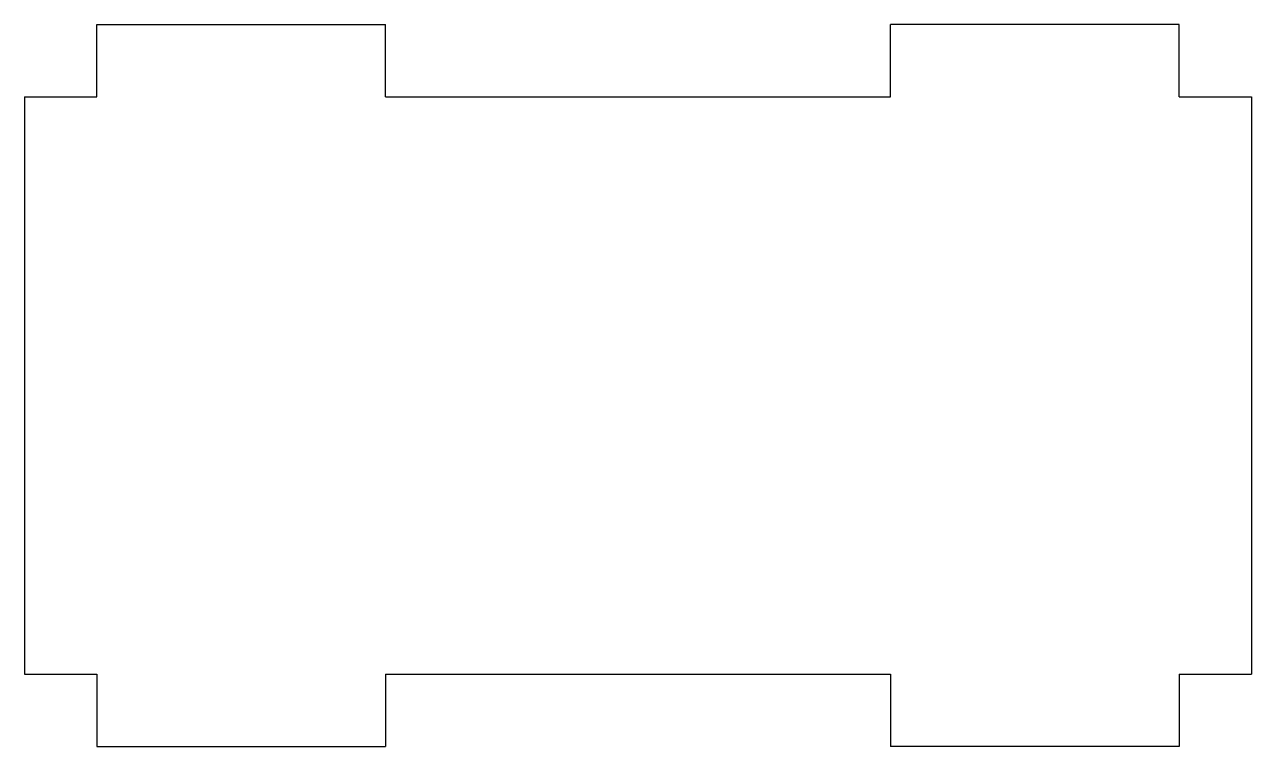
# Model space of a CAD drawing. Extents: x -42.5 to 42.5, y -25 to 25.
import ezdxf

# ---------------------------------------------------------------- set-up
doc = ezdxf.new("R2010")
doc.units = 0
doc.layers.add('VISIBLE', color=7, linetype='CONTINUOUS')

msp = doc.modelspace()

# ---------------------------------------------------------------- linework, layer by layer
at = {"layer": 'VISIBLE'}
for p, q in [((-37.5, 25), (-17.5, 25)), ((-37.5, 20), (-37.5, 25)), ((-17.5, 20), (-17.5, 25)), ((37.5, 25), (17.5, 25)), ((17.5, 20), (17.5, 25)), ((37.5, 20), (37.5, 25)), ((-42.5, 20), (-37.5, 20)), ((-42.5, 20), (-42.5, -20)), ((-17.5, 20), (17.5, 20)), ((37.5, 20), (42.5, 20)), ((42.5, 20), (42.5, -20)), ((-42.5, -20), (-37.5, -20)), ((-37.5, -20), (-37.5, -25)), ((-17.5, -20), (-17.5, -25)), ((-17.5, -20), (17.5, -20)), ((17.5, -20), (17.5, -25)), ((37.5, -20), (37.5, -25)), ((37.5, -20), (42.5, -20)), ((-37.5, -25), (-17.5, -25)), ((37.5, -25), (17.5, -25))]:
    msp.add_line(p, q, dxfattribs=at)

doc.saveas('drawing.dxf')
